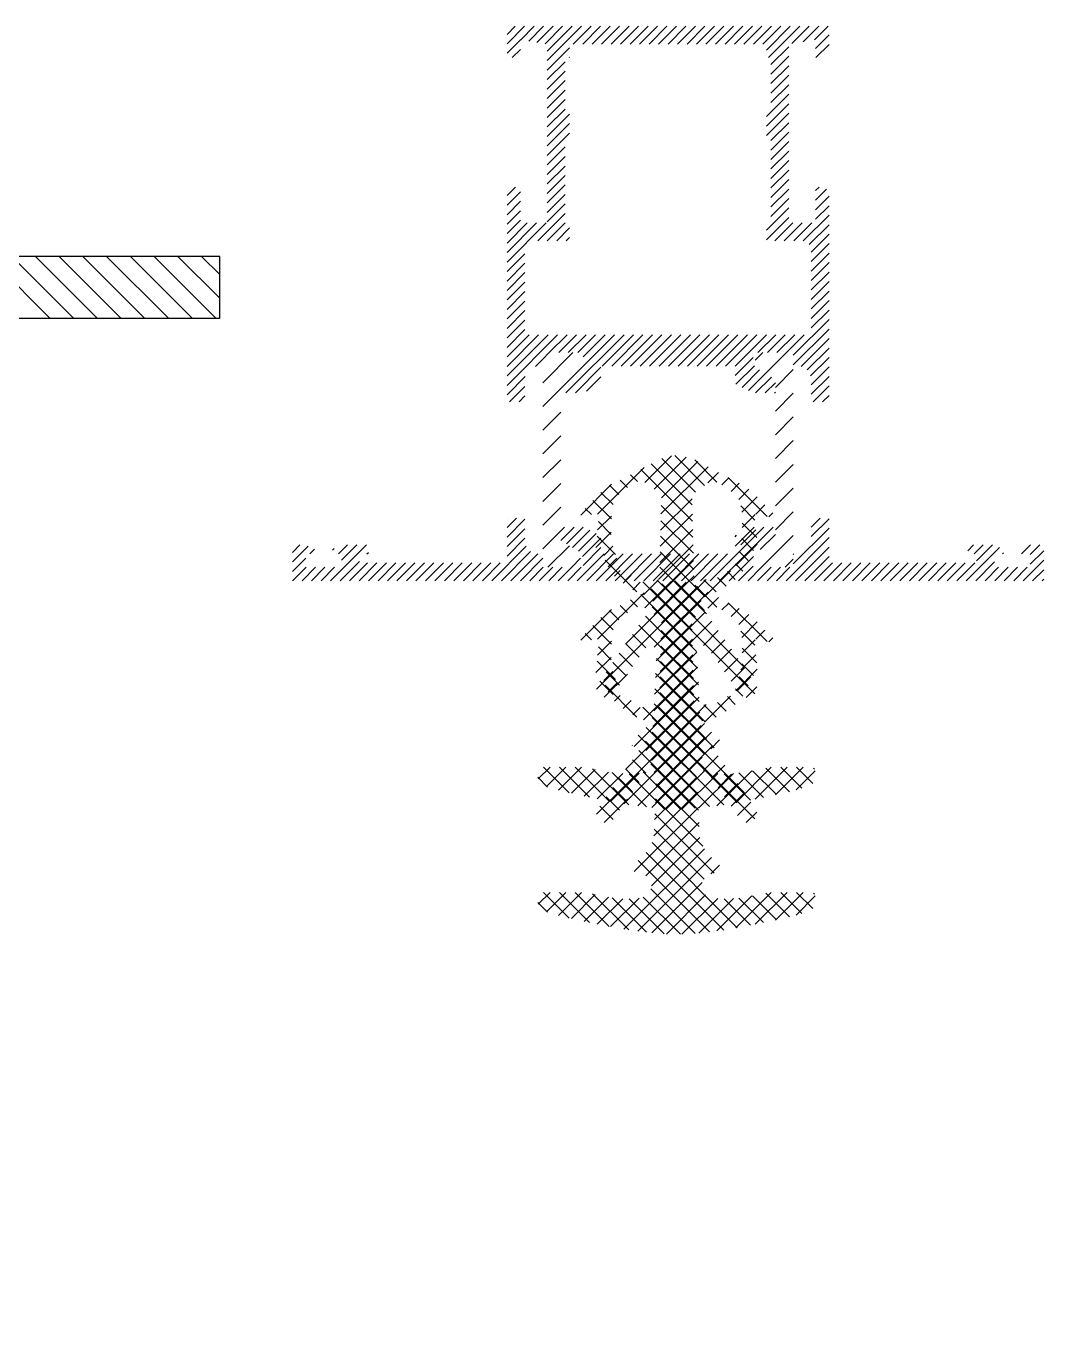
# Model space of a CAD drawing. Extents: x -0.04 to 2.29, y -0.5 to 2.03.
# Drawn here: x 1.4449 to 1.5586, y 0.185 to 0.3317 of the extents above; entities that cross this region are included whole.
import ezdxf

# ---------------------------------------------------------------- set-up
doc = ezdxf.new("R2010")
doc.units = 0
doc.header["$LTSCALE"] = 0.1
doc.linetypes.add('AUSGEZOGEN', pattern=[0])
doc.layers.get('0').update_dxf_attribs({"linetype": 'AUSGEZOGEN'})
doc.layers.add('AUSSEN50', color=1, linetype='AUSGEZOGEN')
doc.layers.add('SCHRAFF', color=4, linetype='AUSGEZOGEN')

# ---------------------------------------------------------------- blocks, each defined once
blk = doc.blocks.new('*X')
at = {"color": 0}
for p, q in [((0.271, 1.11316), (0.2641, 1.12006)), ((0.271, 1.11581), (0.26631, 1.1205)), ((0.271, 1.11846), (0.26896, 1.1205)), ((0.271, 1.11051), (0.2641, 1.11741)), ((0.271, 1.10786), (0.2641, 1.11476)), ((0.271, 1.10521), (0.2641, 1.11211)), ((0.271, 1.10255), (0.2641, 1.10945)), ((0.271, 1.0999), (0.2641, 1.1068)), ((0.271, 1.09725), (0.2641, 1.10415)), ((0.271, 1.0946), (0.2641, 1.1015)), ((1.11401, 0.31003), (1.11598, 0.312)), ((1.11401, 0.31109), (1.11492, 0.312)), ((1.11554, 0.3105), (1.11704, 0.312)), ((1.11645, 0.31034), (1.1181, 0.312)), ((1.11735, 0.31019), (1.11916, 0.312)), ((1.11826, 0.31004), (1.12022, 0.312)), ((1.11851, 0.30816), (1.12234, 0.312)), ((1.11851, 0.30922), (1.12128, 0.312)), ((1.12141, 0.31), (1.12341, 0.312)), ((1.12247, 0.31), (1.12447, 0.312)), ((1.12353, 0.31), (1.12553, 0.312)), ((1.12459, 0.31), (1.12659, 0.312)), ((1.12565, 0.31), (1.12765, 0.312)), ((1.12671, 0.31), (1.12871, 0.312)), ((1.12777, 0.31), (1.12977, 0.312)), ((1.12883, 0.31), (1.13083, 0.312)), ((1.12989, 0.31), (1.13189, 0.312)), ((1.13095, 0.31), (1.13295, 0.312)), ((1.13201, 0.31), (1.13401, 0.312)), ((1.13307, 0.31), (1.13507, 0.312)), ((1.13413, 0.31), (1.13613, 0.312)), ((1.13519, 0.31), (1.13719, 0.312)), ((1.13625, 0.31), (1.13825, 0.312)), ((1.13731, 0.31), (1.13931, 0.312)), ((1.13838, 0.31), (1.14038, 0.312)), ((1.13944, 0.31), (1.14144, 0.312)), ((1.1405, 0.31), (1.1425, 0.312)), ((1.14156, 0.31), (1.14356, 0.312)), ((1.14262, 0.31), (1.14462, 0.312)), ((1.14301, 0.30933), (1.14568, 0.312)), ((1.14324, 0.3085), (1.14674, 0.312)), ((1.14586, 0.31006), (1.1478, 0.312)), ((1.14713, 0.31027), (1.14886, 0.312)), ((1.1484, 0.31048), (1.14992, 0.312)), ((1.11402, 0.30898), (1.11551, 0.31047)), ((1.14851, 0.30953), (1.15001, 0.31103)), ((1.14854, 0.3085), (1.15001, 0.30996)), ((1.1146, 0.3085), (1.11551, 0.30941)), ((1.11851, 0.3071), (1.12101, 0.3096)), ((1.12097, 0.3085), (1.12101, 0.30854)), ((1.14351, 0.30771), (1.14551, 0.30971)), ((1.14351, 0.30665), (1.14551, 0.30865)), ((1.11851, 0.30604), (1.12051, 0.30804)), ((1.11851, 0.30498), (1.12051, 0.30698)), ((1.14351, 0.30559), (1.14551, 0.30759)), ((1.11851, 0.30392), (1.12051, 0.30592)), ((1.14351, 0.30453), (1.14551, 0.30653)), ((1.14351, 0.30346), (1.14551, 0.30546)), ((1.11851, 0.30286), (1.12051, 0.30486)), ((1.14301, 0.3019), (1.14551, 0.3044)), ((1.11851, 0.3018), (1.12051, 0.3038)), ((1.11851, 0.30074), (1.12051, 0.30274)), ((1.14301, 0.30084), (1.14551, 0.30334)), ((1.11851, 0.29968), (1.12101, 0.30218)), ((1.11851, 0.29862), (1.12101, 0.30112)), ((1.14301, 0.29978), (1.14551, 0.30228)), ((1.14351, 0.29922), (1.14551, 0.30122)), ((1.11851, 0.29756), (1.12101, 0.30006)), ((1.14351, 0.29816), (1.14551, 0.30016)), ((1.11851, 0.2965), (1.12051, 0.2985)), ((1.14351, 0.2971), (1.14551, 0.2991)), ((1.14351, 0.29604), (1.14551, 0.29804)), ((1.11851, 0.29543), (1.12051, 0.29743)), ((1.14351, 0.29498), (1.14551, 0.29698)), ((1.11851, 0.29437), (1.12051, 0.29637)), ((1.11851, 0.29331), (1.12051, 0.29531)), ((1.14351, 0.29392), (1.14551, 0.29592)), ((1.11401, 0.29306), (1.11495, 0.294)), ((1.11851, 0.29225), (1.12051, 0.29425)), ((1.14351, 0.29286), (1.14551, 0.29486)), ((1.14351, 0.2918), (1.14551, 0.2938)), ((1.14851, 0.29362), (1.14889, 0.294)), ((1.14851, 0.29255), (1.14973, 0.29378)), ((1.11401, 0.292), (1.11551, 0.2935)), ((1.11401, 0.29093), (1.11551, 0.29243)), ((1.11851, 0.29119), (1.12051, 0.29319)), ((1.11851, 0.29013), (1.12051, 0.29213)), ((1.14351, 0.29074), (1.14551, 0.29274)), ((1.14851, 0.29149), (1.15001, 0.29299)), ((1.11401, 0.28987), (1.11551, 0.29137)), ((1.11744, 0.288), (1.12051, 0.29107)), ((1.14301, 0.28918), (1.14551, 0.29168)), ((1.14713, 0.28799), (1.15001, 0.29087)), ((1.14851, 0.29043), (1.15001, 0.29193)), ((1.11401, 0.28881), (1.11551, 0.29031)), ((1.11401, 0.28563), (1.11838, 0.29)), ((1.11401, 0.28669), (1.11731, 0.29)), ((1.11401, 0.28775), (1.11625, 0.29)), ((1.1185, 0.288), (1.12051, 0.29001)), ((1.11956, 0.288), (1.12101, 0.28945)), ((1.14301, 0.28812), (1.14551, 0.29062)), ((1.14395, 0.288), (1.14595, 0.29)), ((1.14501, 0.288), (1.14701, 0.29)), ((1.14607, 0.288), (1.14807, 0.29)), ((1.1478, 0.28761), (1.15001, 0.28981)), ((1.12062, 0.288), (1.12101, 0.28839)), ((1.14801, 0.28675), (1.15001, 0.28875)), ((1.11401, 0.28457), (1.11601, 0.28657)), ((1.14801, 0.28569), (1.15001, 0.28769)), ((1.14801, 0.28463), (1.15001, 0.28663)), ((1.11401, 0.28351), (1.11601, 0.28551)), ((1.14801, 0.28357), (1.15001, 0.28557)), ((1.11401, 0.28245), (1.11601, 0.28445)), ((1.11401, 0.28139), (1.11601, 0.28339)), ((1.14801, 0.28251), (1.15001, 0.28451)), ((1.14801, 0.28145), (1.15001, 0.28345)), ((1.11401, 0.28033), (1.11601, 0.28233)), ((1.14801, 0.28039), (1.15001, 0.28239)), ((1.11401, 0.27927), (1.11601, 0.28127)), ((1.14801, 0.27933), (1.15001, 0.28133)), ((1.11401, 0.27821), (1.11601, 0.28021)), ((1.11401, 0.27715), (1.11601, 0.27915)), ((1.14601, 0.27521), (1.15001, 0.27921)), ((1.14801, 0.27827), (1.15001, 0.28027)), ((1.11401, 0.27609), (1.11601, 0.27809)), ((1.11401, 0.27184), (1.11966, 0.2775)), ((1.11401, 0.2729), (1.1186, 0.2775)), ((1.11401, 0.27396), (1.11754, 0.2775)), ((1.11401, 0.27503), (1.11648, 0.2775)), ((1.11872, 0.2755), (1.12072, 0.2775)), ((1.11979, 0.2755), (1.12179, 0.2775)), ((1.12001, 0.27148), (1.12603, 0.2775)), ((1.12059, 0.271), (1.12709, 0.2775)), ((1.12085, 0.2755), (1.12285, 0.2775)), ((1.12191, 0.2755), (1.12391, 0.2775)), ((1.12251, 0.27504), (1.12497, 0.2775)), ((1.12465, 0.274), (1.12815, 0.2775)), ((1.12571, 0.274), (1.12921, 0.2775)), ((1.12677, 0.274), (1.13027, 0.2775)), ((1.12783, 0.274), (1.13133, 0.2775)), ((1.12889, 0.274), (1.13239, 0.2775)), ((1.12995, 0.274), (1.13345, 0.2775)), ((1.13101, 0.274), (1.13451, 0.2775)), ((1.13207, 0.274), (1.13557, 0.2775)), ((1.13313, 0.274), (1.13663, 0.2775)), ((1.1342, 0.274), (1.1377, 0.2775)), ((1.13526, 0.274), (1.13876, 0.2775)), ((1.13632, 0.274), (1.13982, 0.2775)), ((1.13738, 0.274), (1.14088, 0.2775)), ((1.13844, 0.274), (1.14194, 0.2775)), ((1.1395, 0.274), (1.143, 0.2775)), ((1.14206, 0.2755), (1.14406, 0.2775)), ((1.14312, 0.2755), (1.14512, 0.2775)), ((1.14418, 0.2755), (1.14618, 0.2775)), ((1.14524, 0.2755), (1.14724, 0.2775)), ((1.14601, 0.27414), (1.15001, 0.27814)), ((1.14688, 0.27395), (1.15001, 0.27708)), ((1.14756, 0.27357), (1.15001, 0.27602)), ((1.11719, 0.27397), (1.11801, 0.27478)), ((1.11801, 0.27213), (1.12138, 0.2755)), ((1.11801, 0.27478), (1.11872, 0.2755)), ((1.13951, 0.27295), (1.14151, 0.27495)), ((1.14174, 0.27465), (1.14259, 0.2755)), ((1.1429, 0.27316), (1.14524, 0.2755)), ((1.14795, 0.27291), (1.15001, 0.27496)), ((1.12165, 0.271), (1.12451, 0.27386)), ((1.13958, 0.27196), (1.14166, 0.27404)), ((1.14029, 0.27161), (1.14224, 0.27356)), ((1.141, 0.27126), (1.1429, 0.27316)), ((1.14401, 0.27161), (1.14601, 0.27361)), ((1.14801, 0.2719), (1.15001, 0.2739)), ((1.11401, 0.27078), (1.11604, 0.27282)), ((1.11429, 0.27), (1.11601, 0.27172)), ((1.12291, 0.2712), (1.12451, 0.2728)), ((1.1418, 0.271), (1.14357, 0.27276)), ((1.14286, 0.271), (1.14401, 0.27214)), ((1.14801, 0.27084), (1.15001, 0.27284)), ((1.14823, 0.27), (1.15001, 0.27178)), ((1.11535, 0.27), (1.11601, 0.27066)), ((1.11801, 0.26948), (1.12001, 0.27148)), ((1.14392, 0.271), (1.14401, 0.27108)), ((1.14401, 0.26896), (1.14601, 0.27096)), ((1.14929, 0.27), (1.15001, 0.27072)), ((1.11801, 0.26683), (1.12001, 0.26883)), ((1.14401, 0.26631), (1.14601, 0.26831)), ((1.11801, 0.26418), (1.12001, 0.26618)), ((1.14401, 0.26366), (1.14601, 0.26566)), ((1.11801, 0.26152), (1.12001, 0.26352)), ((1.14401, 0.26101), (1.14601, 0.26301)), ((1.11801, 0.25887), (1.12001, 0.26087)), ((1.14401, 0.25836), (1.14601, 0.26036)), ((1.11401, 0.25699), (1.11401, 0.257)), ((1.11401, 0.25593), (1.11507, 0.257)), ((1.11401, 0.25487), (1.11601, 0.25687)), ((1.11801, 0.25622), (1.12001, 0.25822)), ((1.14401, 0.2557), (1.14601, 0.2577)), ((1.14801, 0.25599), (1.14902, 0.257)), ((1.14801, 0.25493), (1.15001, 0.25693)), ((1.11401, 0.25381), (1.11601, 0.25581)), ((1.11801, 0.25357), (1.12001, 0.25557)), ((1.12001, 0.25557), (1.12044, 0.256)), ((1.12001, 0.25451), (1.1215, 0.256)), ((1.12066, 0.25411), (1.12254, 0.25598)), ((1.12133, 0.25371), (1.12325, 0.25563)), ((1.13671, 0.25), (1.14271, 0.256)), ((1.13777, 0.25), (1.14377, 0.256)), ((1.13951, 0.25386), (1.14165, 0.256)), ((1.14601, 0.25187), (1.15001, 0.25587)), ((1.09001, 0.25315), (1.09086, 0.254)), ((1.09429, 0.25), (1.09829, 0.254)), ((1.09516, 0.253), (1.09616, 0.254)), ((1.09551, 0.25228), (1.09722, 0.254)), ((1.11401, 0.25275), (1.11601, 0.25475)), ((1.12199, 0.25331), (1.12396, 0.25528)), ((1.12246, 0.25272), (1.12451, 0.25477)), ((1.13951, 0.25492), (1.13967, 0.25508)), ((1.14232, 0.25349), (1.14401, 0.25517)), ((1.14245, 0.2515), (1.14601, 0.25505)), ((1.1452, 0.25), (1.15001, 0.25481)), ((1.16551, 0.25334), (1.16617, 0.254)), ((1.16623, 0.253), (1.16723, 0.254)), ((1.16651, 0.25222), (1.16829, 0.254)), ((1.17153, 0.253), (1.17253, 0.254)), ((1.17251, 0.25291), (1.17359, 0.254)), ((1.09001, 0.25209), (1.09178, 0.25386)), ((1.09001, 0.25103), (1.09151, 0.25253)), ((1.09198, 0.253), (1.09249, 0.25351)), ((1.09451, 0.2534), (1.0947, 0.2536)), ((1.09835, 0.253), (1.09851, 0.25316)), ((1.11232, 0.25), (1.11616, 0.25384)), ((1.11338, 0.25), (1.11665, 0.25327)), ((1.11444, 0.25), (1.11744, 0.253)), ((1.1155, 0.25), (1.11801, 0.25251)), ((1.11859, 0.2515), (1.121, 0.25391)), ((1.12124, 0.2515), (1.12224, 0.2525)), ((1.12186, 0.25), (1.12486, 0.253)), ((1.12251, 0.25171), (1.12451, 0.25371)), ((1.12292, 0.25), (1.12592, 0.253)), ((1.12398, 0.25), (1.12698, 0.253)), ((1.12504, 0.25), (1.12804, 0.253)), ((1.12611, 0.25), (1.12911, 0.253)), ((1.12717, 0.25), (1.13017, 0.253)), ((1.12823, 0.25), (1.13123, 0.253)), ((1.12929, 0.25), (1.13229, 0.253)), ((1.13035, 0.25), (1.13335, 0.253)), ((1.13141, 0.25), (1.13441, 0.253)), ((1.13247, 0.25), (1.13547, 0.253)), ((1.13353, 0.25), (1.13653, 0.253)), ((1.13459, 0.25), (1.13759, 0.253)), ((1.13565, 0.25), (1.13865, 0.253)), ((1.13883, 0.25), (1.14155, 0.25271)), ((1.14601, 0.25293), (1.14608, 0.253)), ((1.14626, 0.25), (1.15001, 0.25375)), ((1.14732, 0.25), (1.15001, 0.25269)), ((1.16535, 0.25), (1.16907, 0.25372)), ((1.16941, 0.253), (1.16951, 0.2531)), ((1.17251, 0.25185), (1.17401, 0.25335)), ((1.09004, 0.25), (1.09154, 0.2515)), ((1.0911, 0.25), (1.0926, 0.2515)), ((1.09216, 0.25), (1.09366, 0.2515)), ((1.09322, 0.25), (1.09472, 0.2515)), ((1.09535, 0.25), (1.09751, 0.25216)), ((1.09641, 0.25), (1.09841, 0.252)), ((1.09747, 0.25), (1.09947, 0.252)), ((1.09853, 0.25), (1.10053, 0.252)), ((1.09959, 0.25), (1.10159, 0.252)), ((1.10065, 0.25), (1.10265, 0.252)), ((1.10171, 0.25), (1.10371, 0.252)), ((1.10277, 0.25), (1.10477, 0.252)), ((1.10383, 0.25), (1.10583, 0.252)), ((1.10489, 0.25), (1.10689, 0.252)), ((1.10595, 0.25), (1.10795, 0.252)), ((1.10701, 0.25), (1.10901, 0.252)), ((1.10807, 0.25), (1.11007, 0.252)), ((1.10913, 0.25), (1.11113, 0.252)), ((1.1102, 0.25), (1.1122, 0.252)), ((1.11126, 0.25), (1.11326, 0.252)), ((1.11656, 0.25), (1.11806, 0.2515)), ((1.11762, 0.25), (1.11912, 0.2515)), ((1.11868, 0.25), (1.12018, 0.2515)), ((1.11974, 0.25), (1.12124, 0.2515)), ((1.1208, 0.25), (1.1223, 0.2515)), ((1.13989, 0.25), (1.14151, 0.25161)), ((1.14095, 0.25), (1.14245, 0.2515)), ((1.14202, 0.25), (1.14352, 0.2515)), ((1.14308, 0.25), (1.14458, 0.2515)), ((1.14414, 0.25), (1.14564, 0.2515)), ((1.14511, 0.2515), (1.14601, 0.2524)), ((1.14838, 0.25), (1.15038, 0.252)), ((1.14944, 0.25), (1.15144, 0.252)), ((1.1505, 0.25), (1.1525, 0.252)), ((1.15156, 0.25), (1.15356, 0.252)), ((1.15262, 0.25), (1.15462, 0.252)), ((1.15368, 0.25), (1.15568, 0.252)), ((1.15474, 0.25), (1.15674, 0.252)), ((1.1558, 0.25), (1.1578, 0.252)), ((1.15686, 0.25), (1.15886, 0.252)), ((1.15793, 0.25), (1.15993, 0.252)), ((1.15899, 0.25), (1.16099, 0.252)), ((1.16005, 0.25), (1.16205, 0.252)), ((1.16111, 0.25), (1.16311, 0.252)), ((1.16217, 0.25), (1.16417, 0.252)), ((1.16323, 0.25), (1.16523, 0.252)), ((1.16429, 0.25), (1.16629, 0.252)), ((1.16641, 0.25), (1.16851, 0.2521)), ((1.16747, 0.25), (1.16897, 0.2515)), ((1.16853, 0.25), (1.17003, 0.2515)), ((1.16959, 0.25), (1.17109, 0.2515)), ((1.17065, 0.25), (1.17215, 0.2515)), ((1.17171, 0.25), (1.17401, 0.25229)), ((1.17277, 0.25), (1.17401, 0.25123)), ((0.4747, 0.24666), (0.47802, 0.24998)), ((0.47571, 0.2459), (0.47946, 0.24965)), ((0.48032, 0.24623), (0.47673, 0.24983)), ((0.48135, 0.24697), (0.47837, 0.24995)), ((1.17384, 0.25), (1.17401, 0.25017)), ((0.47431, 0.24694), (0.47314, 0.24811)), ((0.4733, 0.24703), (0.47577, 0.2495)), ((0.47956, 0.24346), (0.4743, 0.24872)), ((0.47951, 0.24528), (0.47545, 0.24933)), ((0.47602, 0.24267), (0.4818, 0.24845)), ((0.47606, 0.24448), (0.48064, 0.24907)), ((0.48665, 0.24344), (0.48145, 0.24864)), ((0.46769, 0.24318), (0.47203, 0.24752)), ((0.47172, 0.24599), (0.47081, 0.2469)), ((0.47275, 0.24673), (0.47198, 0.2475)), ((0.48219, 0.24708), (0.48296, 0.24784)), ((0.4833, 0.24642), (0.48411, 0.24723)), ((0.48427, 0.24562), (0.48532, 0.24667)), ((0.48852, 0.24333), (0.48508, 0.24678)), ((0.47052, 0.24366), (0.4688, 0.24538)), ((0.47086, 0.24509), (0.46972, 0.24622)), ((0.4796, 0.24165), (0.47608, 0.24517)), ((0.48492, 0.24451), (0.48629, 0.24587)), ((0.46897, 0.24344), (0.46794, 0.24447)), ((0.46906, 0.24278), (0.47064, 0.24437)), ((0.47598, 0.24087), (0.47953, 0.24442)), ((0.4851, 0.24291), (0.48717, 0.24498)), ((0.48734, 0.24339), (0.48803, 0.24408)), ((0.46749, 0.24315), (0.46704, 0.2436)), ((0.46886, 0.24082), (0.47048, 0.24244)), ((0.47047, 0.24194), (0.46902, 0.24339)), ((0.47594, 0.23906), (0.47957, 0.24269)), ((0.47964, 0.23984), (0.47604, 0.24344)), ((0.48665, 0.24167), (0.48509, 0.24323)), ((0.48511, 0.24116), (0.48656, 0.2426)), ((0.47062, 0.24002), (0.46895, 0.24169)), ((0.4759, 0.23725), (0.47961, 0.24096)), ((0.47968, 0.23803), (0.476, 0.24172)), ((0.48465, 0.23893), (0.48671, 0.24099)), ((0.48683, 0.23972), (0.48513, 0.24142)), ((0.47119, 0.23768), (0.46879, 0.24009)), ((0.4692, 0.23939), (0.47051, 0.2407)), ((0.47982, 0.23613), (0.47596, 0.23999)), ((0.48595, 0.23883), (0.48493, 0.23986)), ((0.46982, 0.23824), (0.47083, 0.23926)), ((0.47041, 0.23707), (0.47123, 0.23789)), ((0.47463, 0.23421), (0.47965, 0.23924)), ((0.48048, 0.23369), (0.47592, 0.23826)), ((0.48224, 0.23475), (0.48579, 0.23831)), ((0.48546, 0.23756), (0.48449, 0.23853)), ((0.47126, 0.23614), (0.47214, 0.23703)), ((0.47469, 0.23418), (0.47179, 0.23709)), ((0.47227, 0.23539), (0.47324, 0.23636)), ((0.47446, 0.23228), (0.47969, 0.23751)), ((0.48352, 0.22889), (0.47586, 0.23655)), ((0.48377, 0.23571), (0.48288, 0.2366)), ((0.48474, 0.23651), (0.48411, 0.23714)), ((0.46908, 0.22336), (0.48159, 0.23587)), ((0.47024, 0.22629), (0.47999, 0.23604)), ((0.47339, 0.23474), (0.47475, 0.2361)), ((0.48676, 0.22388), (0.47451, 0.23614)), ((0.48151, 0.23443), (0.47989, 0.23606)), ((0.48272, 0.23499), (0.48189, 0.23582)), ((0.48031, 0.22856), (0.47508, 0.2338)), ((0.48008, 0.22702), (0.47461, 0.23249)), ((0.47547, 0.22621), (0.4813, 0.23204)), ((0.47557, 0.22808), (0.48056, 0.23307)), ((0.48018, 0.22516), (0.47388, 0.23146)), ((0.47537, 0.22435), (0.48203, 0.23101)), ((0.47391, 0.2279), (0.47242, 0.22938)), ((0.47481, 0.22876), (0.47315, 0.23042)), ((0.48127, 0.22848), (0.48276, 0.22997)), ((0.47318, 0.22685), (0.47169, 0.22835)), ((0.48028, 0.22329), (0.47556, 0.22801)), ((0.482, 0.22744), (0.48349, 0.22893)), ((0.48273, 0.2264), (0.48422, 0.22789)), ((0.47173, 0.22477), (0.47023, 0.22627)), ((0.47246, 0.22581), (0.47096, 0.22731)), ((0.47528, 0.22249), (0.48007, 0.22728)), ((0.48036, 0.22145), (0.47547, 0.22633)), ((0.48345, 0.22536), (0.48495, 0.22686)), ((0.471, 0.22373), (0.4695, 0.22523)), ((0.47487, 0.22031), (0.48016, 0.2256)), ((0.48256, 0.21747), (0.47538, 0.22465)), ((0.48591, 0.22297), (0.48331, 0.22556)), ((0.48418, 0.22432), (0.48568, 0.22582)), ((0.4849, 0.22328), (0.4864, 0.22477)), ((0.47003, 0.22294), (0.46884, 0.22412)), ((0.47363, 0.2173), (0.48025, 0.22392)), ((0.47473, 0.21663), (0.48031, 0.22222)), ((0.48127, 0.217), (0.4753, 0.22297)), ((0.47105, 0.21119), (0.48056, 0.2207)), ((0.48061, 0.21589), (0.47521, 0.22129)), ((0.47255, 0.21092), (0.48122, 0.21959)), ((0.48215, 0.21081), (0.47392, 0.21905)), ((0.47413, 0.21073), (0.48212, 0.21872)), ((0.48371, 0.21103), (0.47471, 0.22002)), ((0.47399, 0.21721), (0.47301, 0.21819)), ((0.48273, 0.21757), (0.48276, 0.2176)), ((0.48057, 0.21062), (0.47495, 0.21625)), ((0.46446, 0.21259), (0.46231, 0.21474)), ((0.46241, 0.21493), (0.46252, 0.21503)), ((0.46258, 0.21332), (0.4644, 0.21514)), ((0.46677, 0.21205), (0.46368, 0.21514)), ((0.46381, 0.21279), (0.46617, 0.21514)), ((0.46519, 0.2124), (0.46783, 0.21504)), ((0.46902, 0.21157), (0.46545, 0.21514)), ((0.46664, 0.21208), (0.46931, 0.21475)), ((0.4712, 0.21116), (0.46723, 0.21513)), ((0.46809, 0.21176), (0.47084, 0.21451)), ((0.4733, 0.21083), (0.46939, 0.21474)), ((0.46956, 0.21147), (0.47249, 0.2144)), ((0.47531, 0.21059), (0.47145, 0.21444)), ((0.47721, 0.21046), (0.47322, 0.21444)), ((0.47895, 0.21048), (0.47457, 0.21486)), ((0.47572, 0.21055), (0.48068, 0.21552)), ((0.47739, 0.21046), (0.48154, 0.21461)), ((0.4792, 0.2105), (0.4831, 0.2144)), ((0.48116, 0.21069), (0.48501, 0.21454)), ((0.48519, 0.21131), (0.48201, 0.21449)), ((0.48317, 0.21094), (0.4872, 0.21496)), ((0.48668, 0.21159), (0.48384, 0.21443)), ((0.48534, 0.21134), (0.48915, 0.21514)), ((0.48813, 0.2119), (0.48544, 0.2146)), ((0.48958, 0.21222), (0.48691, 0.2149)), ((0.48754, 0.21177), (0.49092, 0.21514)), ((0.49101, 0.21256), (0.48843, 0.21514)), ((0.48981, 0.21227), (0.49268, 0.21514)), ((0.49237, 0.21297), (0.4902, 0.21514)), ((0.49329, 0.21382), (0.49196, 0.21514)), ((0.49223, 0.21292), (0.49333, 0.21402))]:
    blk.add_line(p, q, dxfattribs=at)

msp = doc.modelspace()

# ---------------------------------------------------------------- linework, layer by layer
at = {"layer": 'AUSSEN50', "color": 0}
msp.add_lwpolyline([(1.3935, 0.2991), (1.42065, 0.2991, -0.414214), (1.42765, 0.2921), (1.42765, 0.1799, -0.414214), (1.42065, 0.1729), (1.3935, 0.1729), (1.3935, 0.166), (1.4665, 0.166), (1.4665, 0.1729), (1.43935, 0.1729, -0.414214), (1.43235, 0.1799), (1.43235, 0.2921, -0.414214), (1.43935, 0.2991), (1.4665, 0.2991), (1.4665, 0.306), (1.3935, 0.306)], format="xyb", close=True, dxfattribs=at)

# ---------------------------------------------------------------- block references
at = {"layer": 'SCHRAFF', "color": 0, "xscale": -1, "rotation": 270}
msp.add_blockref('*X', (0.346, 0.035), dxfattribs=at)
msp.add_blockref('*X', (0.346, 0.035), dxfattribs=at)
at = {"layer": 'SCHRAFF', "color": 0, "xscale": -1}
for p in [(1.99539, 0.03373), (1.99539, 0.01973)]:
    msp.add_blockref('*X', p, dxfattribs=at)
at = {"layer": 'SCHRAFF', "color": 0}
msp.add_blockref('*X', (0.38461, 0.01973), dxfattribs=at)
msp.add_blockref('*X', (0.38461, 0.01973), dxfattribs=at)

doc.saveas('drawing.dxf')
